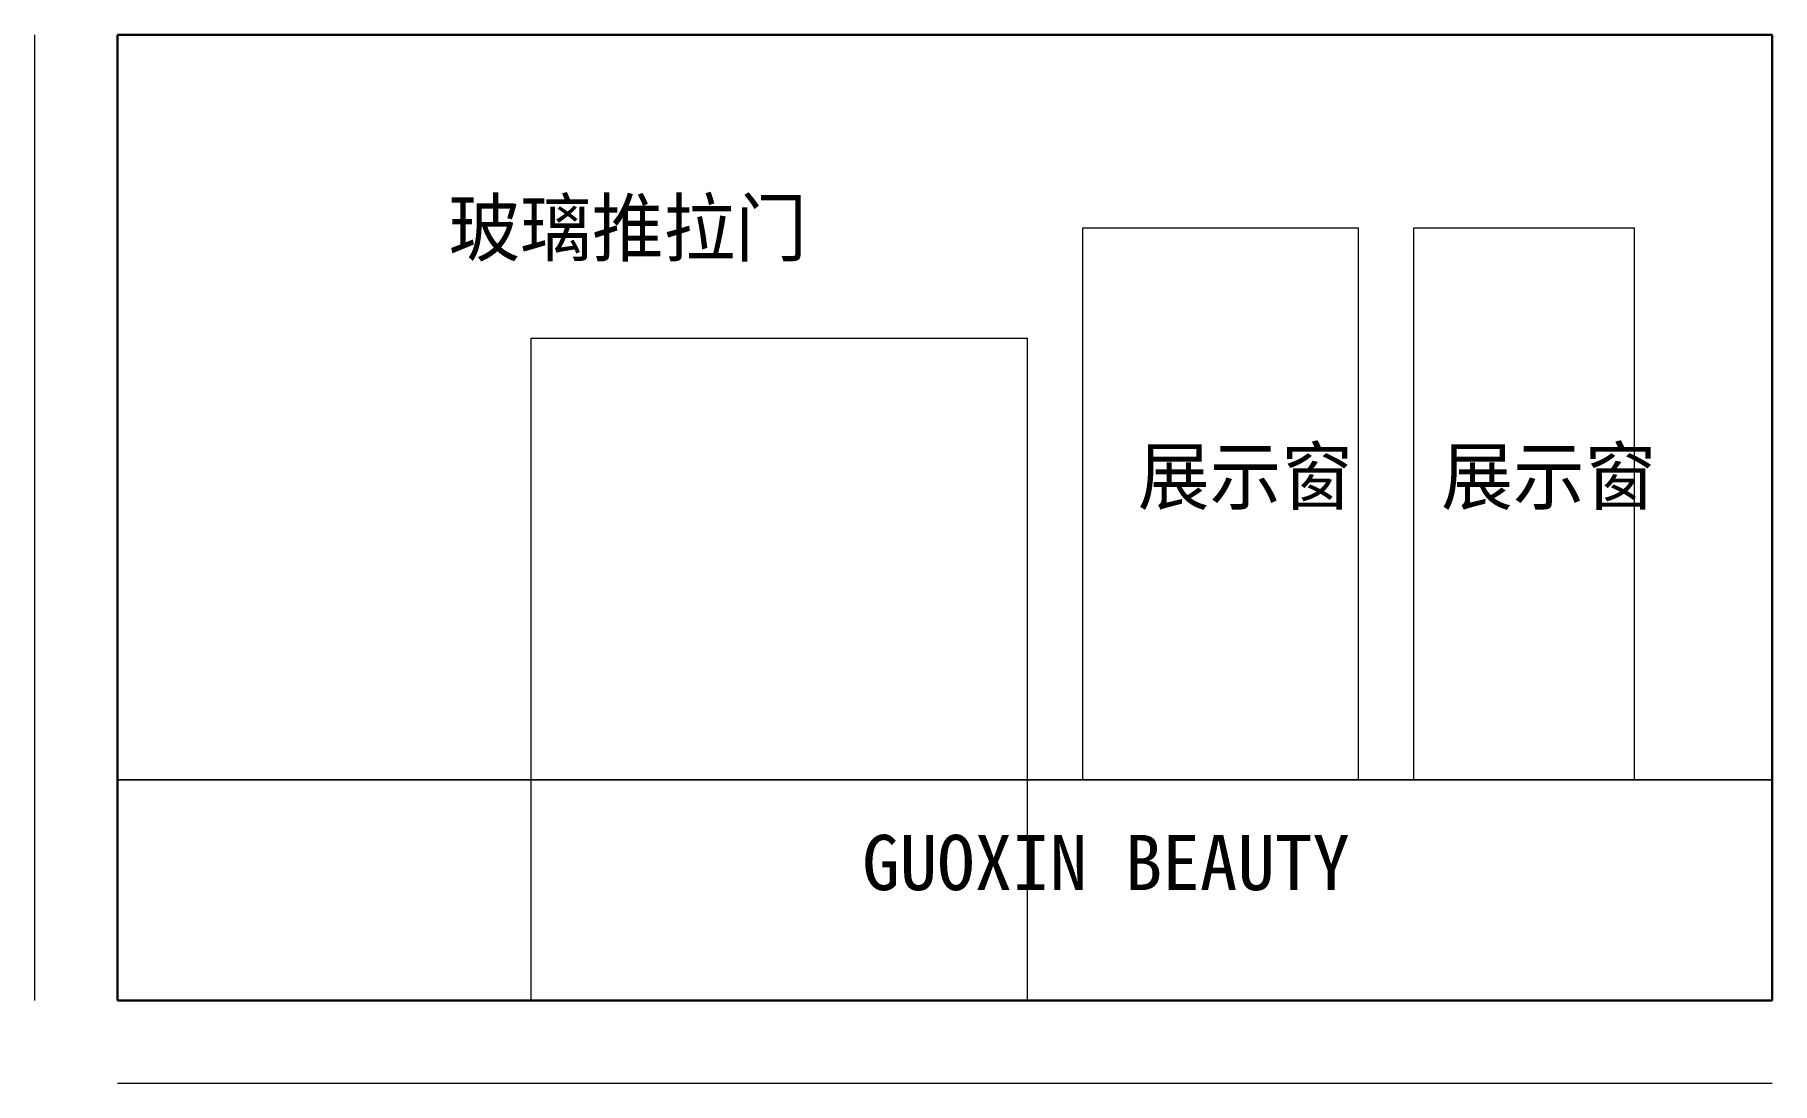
# Model space of a CAD drawing. Extents: x -300 to 6000, y -300 to 3500.
import ezdxf

# ---------------------------------------------------------------- set-up
doc = ezdxf.new("R2010")
doc.units = 0
for name, color, linetype, lineweight in [('A-DIM', 3, 'CONTINUOUS', 13), ('A-DOOR', 4, 'CONTINUOUS', 18), ('A-TEXT', 7, 'CONTINUOUS', 13), ('A-WALL', 7, 'CONTINUOUS', 30), ('A-WINDW', 5, 'CONTINUOUS', 13)]:
    doc.layers.add(name, color=color, linetype=linetype, lineweight=lineweight)

msp = doc.modelspace()

# ---------------------------------------------------------------- linework, layer by layer
at = {"layer": 'A-DIM'}
for p, q in [((-300, 0), (-300, 3500)), ((0, 801), (6000, 801)), ((0, 800), (6000, 800)), ((0, -300), (6000, -300))]:
    msp.add_line(p, q, dxfattribs=at)
at = {"layer": 'A-DOOR'}
for p, q in [((1500, 0), (1500, 2400)), ((1500, 2400), (3300, 2400)), ((3300, 0), (3300, 2400))]:
    msp.add_line(p, q, dxfattribs=at)
at = {"layer": 'A-WALL'}
for p, q in [((6000, 3500), (0, 3500)), ((0, 3500), (0, 0)), ((6000, 0), (6000, 3500)), ((0, 0), (6000, 0))]:
    msp.add_line(p, q, dxfattribs=at)
at = {"layer": 'A-WINDW'}
for p, q in [((3500, 2800), (4500, 2800)), ((3500, 800), (3500, 2800)), ((4500, 800), (4500, 2800)), ((4700, 2800), (5500, 2800)), ((4700, 800), (4700, 2800)), ((5500, 800), (5500, 2800)), ((3500, 800), (4500, 800)), ((4700, 800), (5500, 800))]:
    msp.add_line(p, q, dxfattribs=at)

# ---------------------------------------------------------------- texts
at = {"layer": 'A-TEXT'}
for s, p in [('玻璃推拉门', (1200, 2700)), ('展示窗', (3700, 1800)), ('展示窗', (4800, 1800)), ('GUOXIN BEAUTY', (2700, 400))]:
    msp.add_text(s, height=200, dxfattribs=at).set_placement(p)

doc.saveas('drawing.dxf')
